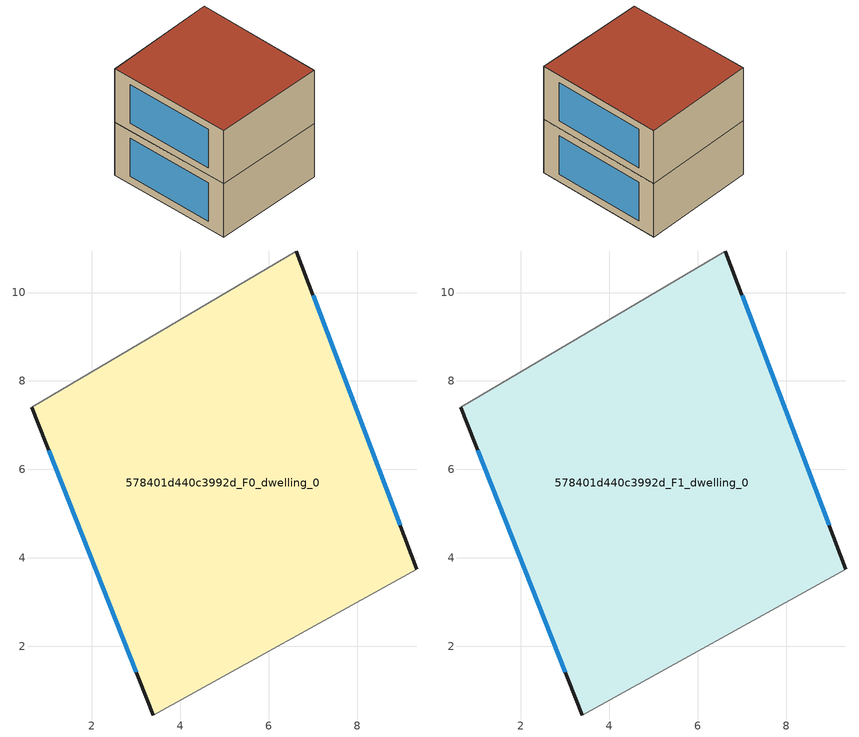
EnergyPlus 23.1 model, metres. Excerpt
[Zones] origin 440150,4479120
578401d440c3992d_F0_dwelling_0
 floor ground (EU_floor_Construction): 6.62,10.94 9.35,3.74 3.39,0.44 0.64,7.4 z0
 wall outside (EU_wall_Construction): 0.64,7.4 3.39,0.44 / 9.35,3.74 6.62,10.94 z0:3
 wall adiabatic (EU_wall_Construction): 3.39,0.44 9.35,3.74 / 6.62,10.94 0.64,7.4 z0:3
 window (EU_Window_Construction): 1.02,6.44 3,1.41 / 8.97,4.73 7,9.94 z0.42:2.58
578401d440c3992d_F1_dwelling_0
 floor to 578401d440c3992d_F0_dwelling_0 (EU_floor_Construction): 6.62,10.94 9.35,3.74 3.39,0.44 0.64,7.4 z3
 wall outside (EU_wall_Construction): 0.64,7.4 3.39,0.44 / 9.35,3.74 6.62,10.94 z3:6
 wall adiabatic (EU_wall_Construction): 3.39,0.44 9.35,3.74 / 6.62,10.94 0.64,7.4 z3:6
 window (EU_Window_Construction): 1.02,6.44 3,1.41 / 8.97,4.73 7,9.94 z3.42:5.58
 roof outside (EU_roof_Construction): 9.35,3.74 6.62,10.94 0.64,7.4 3.39,0.44 z6
[Building]
EU S2 Campaign: North Axis=0; Terrain=City; Solar Distribution=FullExterior
[Site:Location]
Madrid: Latitude=40.5; Longitude=-3.5; Time Zone=1; Elevation=609
[SizingPeriod:WeatherFileDays]
AnnualSizingPeriod: Begin Month=1; Begin Day of Month=1; End Month=12; End Day of Month=31; Day of Week for Start Day=Monday; Use Weather File Daylight Saving Period=No; Use Weather File Rain and Snow Indicators=No
[MATERIAL]
EU_InternalMass_Material: Roughness=MediumRough; Thickness=0.1; Conductivity=1; Density=1800; Specific Heat=900; Thermal Absorptance=0.9; Solar Absorptance=0.7; Visible Absorptance=0.7
[MATERIAL:NOMASS] Roughness=MediumRough; Thermal Absorptance=0.9; Solar Absorptance=0.7; Visible Absorptance=0.7
Name | Thermal Resistance
EU_wall_NoMass | 1.60022
EU_roof_NoMass | 1.57597
EU_floor_NoMass | 0.470652
[WINDOWMATERIAL:SIMPLEGLAZINGSYSTEM]
EU_Window_SimpleGlazing: UFactor=3.28802; Solar Heat Gain Coefficient=0.85; Visible Transmittance=0.85
[CONSTRUCTION]
EU_wall_Construction: EU_wall_NoMass
EU_roof_Construction: EU_roof_NoMass
EU_floor_Construction: EU_floor_NoMass
EU_Window_Construction: EU_Window_SimpleGlazing
EU_InternalMass_Construction: EU_InternalMass_Material
[ZONE] Type=1; Multiplier=1; Ceiling Height=autocalculate; Volume=154.991; Floor Area=autocalculate; Part of Total Floor Area=Yes
578401d440c3992d_F0_dwelling_0; 578401d440c3992d_F1_dwelling_0
[INTERNALMASS] Construction=EU_InternalMass_Construction; Surface Area=51.6636
Name | Zone or ZoneList
578401d440c3992d_F0_dwelling_0_EU_InternalMass | 578401d440c3992d_F0_dwelling_0
578401d440c3992d_F1_dwelling_0_EU_InternalMass | 578401d440c3992d_F1_dwelling_0
[OTHEREQUIPMENT] Fuel Type=Electricity; Design Level Calculation Method=Watts/Area; Power per Zone Floor Area=1; Fraction Latent=0; Fraction Radiant=0; Fraction Lost=0; Carbon Dioxide Generation Rate=0; EndUse Subcategory=EU_Step8_InternalGains
Name | Zone or ZoneList or Space or SpaceList | Schedule
EU_Step8_InternalGain_578401d440c3992d_F0_dwelling_0_f000 | 578401d440c3992d_F0_dwelling_0 | EU_Step8_GainSchedule_578401d440c3992d_F0_dwelling_0_f000
EU_Step8_InternalGain_578401d440c3992d_F1_dwelling_0_f000 | 578401d440c3992d_F1_dwelling_0 | EU_Step8_GainSchedule_578401d440c3992d_F1_dwelling_0_f000
[ZONEVENTILATION:DESIGNFLOWRATE] Schedule=EU_AlwaysOn; Design Flow Rate Calculation Method=AirChanges/Hour; Air Changes per Hour=0.480704; Ventilation Type=Natural; Fan Pressure Rise=0; Fan Total Efficiency=1; Constant Term Coefficient=1; Temperature Term Coefficient=0; Velocity Term Coefficient=0; Velocity Squared Term Coefficient=0; Minimum Indoor Temperature=-100; Maximum Indoor Temperature=100; Delta Temperature=-100; Minimum Outdoor Temperature=-100; Maximum Outdoor Temperature=100; Maximum Wind Speed=40
Name | Zone or ZoneList or Space or SpaceList
EU_ConstantAir_578401d440c3992d_F0_dwelling_0 | 578401d440c3992d_F0_dwelling_0
EU_ConstantAir_578401d440c3992d_F1_dwelling_0 | 578401d440c3992d_F1_dwelling_0
[HVACTEMPLATE:THERMOSTAT] Constant Heating Setpoint=20; Constant Cooling Setpoint=50
EU_HeatOnly_578401d440c3992d_F0_dwelling_0; EU_HeatOnly_578401d440c3992d_F1_dwelling_0
[HVACTEMPLATE:ZONE:IDEALLOADSAIRSYSTEM] System Availability Schedule=EU_AlwaysOn; Maximum Heating Supply Air Temperature=50; Minimum Cooling Supply Air Temperature=13; Maximum Heating Supply Air Humidity Ratio=0.0156; Minimum Cooling Supply Air Humidity Ratio=0.0077; Heating Limit=NoLimit; Cooling Limit=NoLimit; Heating Availability Schedule=EU_AlwaysOn; Cooling Availability Schedule=EU_CoolingOff; Dehumidification Control Type=ConstantSensibleHeatRatio; Cooling Sensible Heat Ratio=0.7; Dehumidification Setpoint=60; Humidification Control Type=None; Humidification Setpoint=30; Outdoor Air Method=None; Outdoor Air Flow Rate per Person=0.00944; Outdoor Air Flow Rate per Zone Floor Area=0; Outdoor Air Flow Rate per Zone=0; Demand Controlled Ventilation Type=None; Outdoor Air Economizer Type=NoEconomizer; Heat Recovery Type=None; Sensible Heat Recovery Effectiveness=0.7; Latent Heat Recovery Effectiveness=0.65
Name | Template Thermostat
578401d440c3992d_F0_dwelling_0 | EU_HeatOnly_578401d440c3992d_F0_dwelling_0
578401d440c3992d_F1_dwelling_0 | EU_HeatOnly_578401d440c3992d_F1_dwelling_0
[SIZING:ZONE] Zone Cooling Design Supply Air Temperature Input Method=SupplyAirTemperature; Zone Cooling Design Supply Air Temperature=13; Zone Heating Design Supply Air Temperature Input Method=SupplyAirTemperature; Zone Heating Design Supply Air Temperature=50; Zone Cooling Design Supply Air Humidity Ratio=0.008; Zone Heating Design Supply Air Humidity Ratio=0.008; Cooling Design Air Flow Method=DesignDay; Cooling Design Air Flow Rate=0; Cooling Minimum Air Flow per Zone Floor Area=0.000762; Cooling Minimum Air Flow=0; Cooling Minimum Air Flow Fraction=0.2; Heating Design Air Flow Method=DesignDay; Heating Design Air Flow Rate=0; Heating Maximum Air Flow per Zone Floor Area=0.002032; Heating Maximum Air Flow=0.141576; Heating Maximum Air Flow Fraction=0.3; Account for Dedicated Outdoor Air System=No; Dedicated Outdoor Air System Control Strategy=NeutralSupplyAir; Dedicated Outdoor Air Low Setpoint Temperature for Design=autosize; Dedicated Outdoor Air High Setpoint Temperature for Design=autosize; Zone Load Sizing Method=Sensible Load Only No Latent Load; Zone Latent Cooling Design Supply Air Humidity Ratio Input Method=HumidityRatioDifference; Zone Cooling Design Supply Air Humidity Ratio Difference=0.005; Zone Latent Heating Design Supply Air Humidity Ratio Input Method=HumidityRatioDifference; Zone Humidification Design Supply Air Humidity Ratio Difference=0.005
578401d440c3992d_F0_dwelling_0; 578401d440c3992d_F1_dwelling_0
[SCHEDULE:CONSTANT]
Name | Hourly Value
EU_AlwaysOn | 1
EU_CoolingOff | 0
[SCHEDULE:FILE] Column Number=1; Rows to Skip at Top=0; Number of Hours of Data=8760; Column Separator=Comma; Interpolate to Timestep=No; Minutes per Item=60; Adjust Schedule for Daylight Savings=Yes
Name | File
EU_Step8_GainSchedule_578401d440c3992d_F0_dwelling_0_f000 | ../../schedules/578401d440c3992d/578401d440c3992d_F0_dwelling_0_f000_gain.csv
EU_Step8_GainSchedule_578401d440c3992d_F1_dwelling_0_f000 | ../../schedules/578401d440c3992d/578401d440c3992d_F1_dwelling_0_f000_gain.csv
